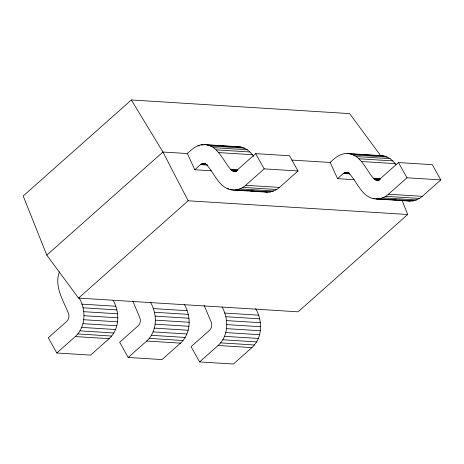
<?xml version="1.0" encoding="UTF-8"?>
<svg xmlns="http://www.w3.org/2000/svg" width="464" height="464" viewBox="0 0 464 464"><rect width="100%" height="100%" fill="white"/><g stroke="black" fill="none" stroke-linecap="round" stroke-linejoin="round"><path stroke-width="0.7" d="M59.467 271.869C53.899 286.213 63.301 300.417 68.411 313.229C69.513 315.932 68.962 319.331 66.781 321.343L48.279 337.769L56.788 352.994L75.29 336.568C85.933 326.859 86.118 310.091 79.274 298.137M56.788 352.994L90.608 355.111L109.11 338.679C119.753 328.976 119.938 312.202 113.094 300.249M132.808 301.066L139.803 317.689C140.911 320.392 140.36 323.791 138.179 325.803L119.677 342.229L128.186 357.454L146.688 341.028C157.331 331.319 157.516 314.551 150.672 302.598M128.186 357.454L162.006 359.571L180.508 343.14C191.151 333.436 191.336 316.663 184.492 304.709M204.206 305.527L211.201 322.149C212.309 324.852 211.758 328.251 209.577 330.264L191.075 346.689L199.584 361.914L218.086 345.489C228.729 335.779 228.914 319.012 222.07 307.058M199.584 361.914L233.404 364.031L251.906 347.6C262.786 337.699 262.636 320.601 255.612 308.502M380.724 155.724L349.595 113.605L131.358 99.969L23.2 195.994L46.789 255.136L78.544 298.097L298.091 311.814L407.699 214.496L402.073 200.384M46.789 255.136L162.934 152.024L187.357 153.549C191.974 149.077 197.438 144.374 204.288 144.6L238.107 146.711C244.609 146.839 250.171 151.113 253.559 156.42M187.357 153.549L194.781 169.743C197.983 167.62 200.523 162.522 205.065 163.496M78.544 298.097L188.152 200.784L407.699 214.496M203.626 163.409L205.204 163.763L207.176 165.404C214.78 173.994 219.843 189.538 233.45 190.072L267.27 192.183C271.788 192.212 276.121 190.35 279.502 187.404L298.004 170.978L289.495 155.753L255.676 153.642L237.174 170.068C235.289 171.929 231.971 171.471 230.562 169.267C222.964 160.677 217.894 145.133 204.288 144.6M233.45 190.072C237.968 190.101 242.301 188.233 245.682 185.293L264.184 168.867L298.004 170.978M291.902 160.08L330.153 162.47C334.77 157.998 340.234 153.294 347.084 153.52L380.903 155.631C387.127 155.776 392.608 159.691 395.937 164.766M330.153 162.47L337.572 178.663C340.86 176.233 343.737 171.112 348.58 172.463M346.422 172.33L347.994 172.683L349.972 174.325C357.57 182.915 362.639 198.459 376.246 198.992L410.066 201.103C414.584 201.132 418.917 199.271 422.298 196.324L440.8 179.899L432.291 164.674L398.472 162.562L379.97 178.988C378.085 180.85 374.767 180.392 373.358 178.188C365.76 169.598 360.69 154.054 347.084 153.52M376.246 198.992C380.764 199.021 385.097 197.154 388.478 194.213L406.98 177.787L440.8 179.899M236.17 146.868L238.107 146.711M207.495 144.988L241.315 147.1M350.291 153.909L384.111 156.02M201.057 144.861L203.22 144.994M210.598 146.015L244.418 148.126M353.394 154.935L387.214 157.047M197.89 145.76L199.329 145.853M213.51 147.656L247.329 149.768M356.306 156.577L390.125 158.688M216.166 149.86L249.986 151.977M358.962 158.781L392.782 160.898M218.492 152.581L252.312 154.698M361.282 161.501L395.102 163.618M202.82 163.473L205.865 163.595M345.61 172.393L348.661 172.515M202.026 163.699L205.622 163.92M344.822 172.62L349.137 172.886M201.266 164.076L207.025 164.436M344.062 172.997L349.821 173.356M200.57 164.604L207.762 165.051M343.36 173.524L349.839 173.925M230.562 169.267L237.759 169.714M373.358 178.188L380.555 178.634M231.147 169.946L237.62 170.352M373.938 178.866L380.416 179.272M231.809 170.497L236.843 170.816M374.605 179.417L379.639 179.736M232.539 170.909L236.135 171.135M375.33 179.829L378.931 180.055M377.719 180.119L379.158 180.206M233.311 171.164L236.193 171.344M376.107 180.084L378.984 180.264M234.111 171.262L236.275 171.396M376.907 180.183L378.346 180.276M194.781 169.743L211.329 170.775M337.572 178.663L354.125 179.696M245.682 185.293L279.502 187.404M388.478 194.213L422.298 196.324M242.875 187.392L276.695 189.503M385.671 196.313L419.491 198.424M239.847 188.912L273.667 191.023M382.643 197.832L416.463 199.943M227.14 188.657L228.584 188.744M236.681 189.811L270.5 191.922M379.477 198.731L413.296 200.842M230.243 189.683L233.119 189.863M235.283 189.996L240.317 190.31M243.194 190.489L247.515 190.762M250.392 190.942L254.707 191.209M257.59 191.388L262.624 191.707M373.039 198.604L375.196 198.737M376.635 198.83L380.956 199.097M383.832 199.276L388.867 199.59M391.749 199.769L396.065 200.042M398.941 200.222L403.262 200.489M81.797 304.123L115.617 306.234M153.195 308.583L187.015 310.694M224.593 313.043L258.413 315.155M83.044 307.794L116.864 309.906M154.442 312.255L188.262 314.366M225.84 316.715L259.66 318.826M83.804 311.686L117.624 313.797M155.202 316.146L189.022 318.258M226.6 320.607L260.42 322.718M84.048 315.7L117.868 317.811M155.44 320.16L189.26 322.271M226.838 324.62L260.658 326.731M83.769 319.725L117.589 321.836M155.167 324.185L188.987 326.296M226.565 328.645L260.385 330.757M82.981 323.663L116.8 325.774M154.379 328.123L188.198 330.235M225.777 332.584L259.596 334.695M81.699 327.404L115.519 329.521M153.097 331.864L186.917 333.981M224.495 336.325L258.315 338.442M79.959 330.861L113.779 332.978M151.357 335.327L185.177 337.438M222.755 339.787L256.575 341.898M77.801 333.941L111.621 336.058M149.199 338.407L183.019 340.518M220.597 342.867L254.417 344.978M75.29 336.568L109.11 338.679M146.688 341.028L180.508 343.14M218.086 345.489L251.906 347.6M406.858 200.715L410.066 201.103M264.706 191.876L267.27 192.183M131.358 99.969L162.934 152.024L188.152 200.784M398.472 162.562L406.98 177.787M255.676 153.642L264.184 168.867"/></g></svg>
